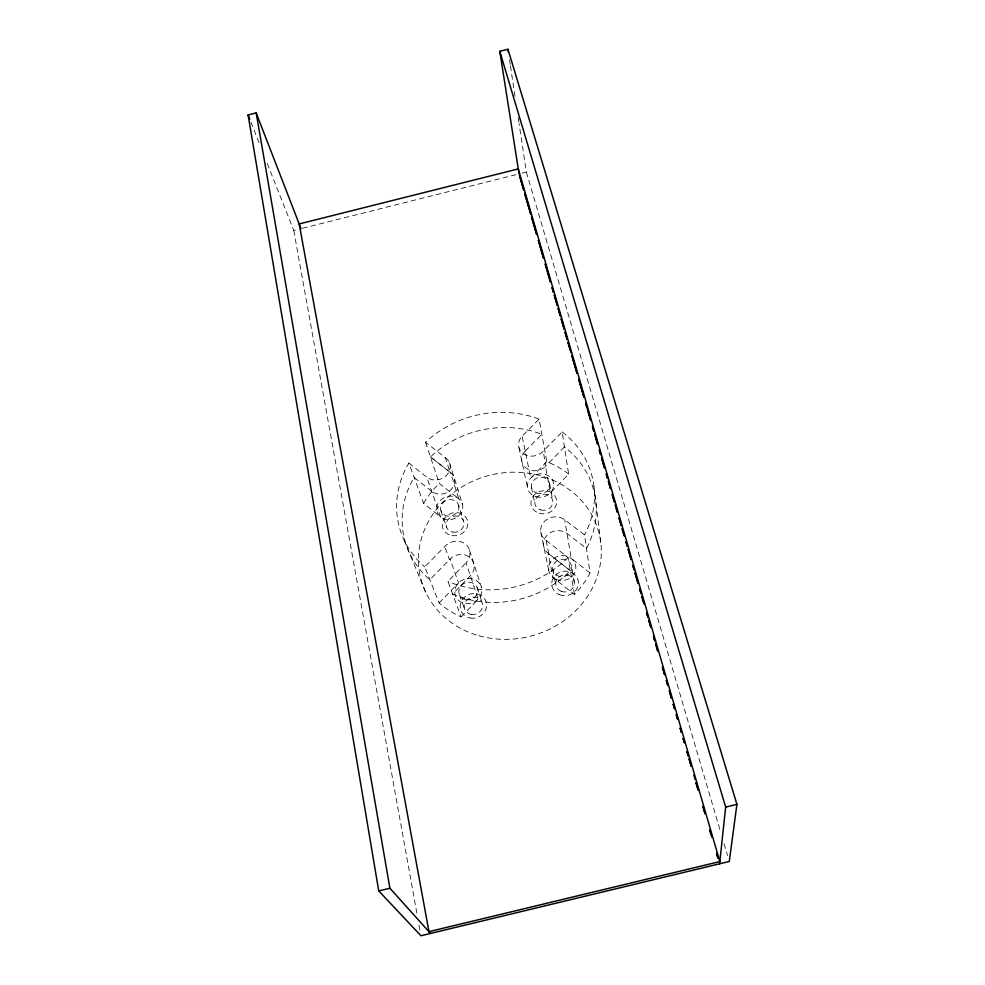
<?xml version="1.0" encoding="UTF-8"?>
<svg xmlns="http://www.w3.org/2000/svg" width="985" height="985" viewBox="0 0 985 985"><rect width="100%" height="100%" fill="white"/><g stroke="black" fill="none" stroke-linecap="round" stroke-linejoin="round"><path stroke-width="0.74" stroke-dasharray="4.92 3.69" d="M461.091 616.905L478.193 599.114L466.04 562.743A14.479 12.977 -19.3 0 0 465.252 543.991A14.479 12.977 -19.3 0 0 444.764 546.515L424.744 566.88L439.101 602.943A94.191 84.464 -14.6 0 0 461.091 616.905L447.929 581.372L466.065 562.755M568.628 474.056A94.191 84.464 -14.6 0 0 546.774 461.682L539.09 419.154L522.149 436.232A14.012 12.128 -11.3 0 0 523.417 453.654A14.012 12.128 -11.3 0 0 543.351 451.031L562.139 431.91L568.628 474.056L550.344 492.931L545.481 466.361A13.741 11.968 -11.2 0 1 526.175 468.097A13.741 11.968 -11.2 0 1 525.19 451.179M439.101 602.943L458.53 582.923L450.059 559.086A14.196 12.793 -19.4 0 1 469.857 557.51A14.196 12.793 -19.4 0 1 470.411 575.683L452.62 594.053A97.712 86.729 -14.6 0 0 570.315 570.66L548.239 553.398L570.315 570.66M546.774 461.682L530.743 478.082L522.149 436.232M564.442 446.919L545.542 466.287L543.351 451.031M525.227 451.13L541.848 434.311M267.255 163.448L293.752 230.478L298.098 229.394M302.493 228.286L517.581 174.271M521.964 173.175L526.347 172.079L519.083 123.556M430.457 456.941L450.527 472.578L430.47 456.929A97.712 86.729 -14.6 0 1 541.824 434.299M548.78 553.792L546.096 540.371A14.516 13.002 -10 0 1 544.04 521.853A14.516 13.002 -10 0 1 564.713 519.784L584.561 534.917L590.027 572.987A94.191 84.464 -14.6 0 1 574.452 594.46L553.053 577.555L548.128 553.311A14.221 12.817 -9.8 0 1 547.057 535.274A14.221 12.817 -9.8 0 1 567.003 533.525L586.506 548.522A97.712 86.729 -14.6 0 0 564.467 446.931M539.09 419.154A99.67 87.96 -14.7 0 0 425.569 442.29L445.429 457.693L449.96 472.172M590.027 572.987L571.214 558.36L564.725 519.772M546.096 540.371L568.025 557.436L574.452 594.46M425.569 442.29L439.285 483.426L458.776 498.779L450.601 472.64A13.704 11.943 -18.2 0 1 450.945 489.705A13.704 11.943 -18.2 0 1 431.787 491.404M408.898 463.061L426.8 477.208L440.677 517.027L423.587 503.323L408.898 463.061A99.67 87.96 -14.7 0 0 424.744 566.88M431.75 491.38L414.131 477.393A97.712 86.729 -14.6 0 0 429.854 579.734L449.997 559.16L449.468 559.726L444.764 546.515M425.717 592.293L403.16 537.933M250.904 122.091L259.929 144.918M459.392 594.583L464.698 609.321M440.886 510.624L446.673 527.455M477.159 587.466L482.047 602.364M469.599 550.418L481.456 587.38A13.667 12.436 -19.7 0 1 464.477 603.349A13.667 12.436 -19.7 0 1 458.948 582.504A13.667 12.436 -19.7 0 1 481.456 587.38M458.567 505.133A9.259 8.151 -18.3 0 1 447.35 516.005A9.259 8.151 -18.3 0 1 443.238 502.498A9.259 8.151 -18.3 0 1 458.567 505.133L463.467 520.782M449.492 462.63L462.47 504.369A13.224 11.648 -18.3 0 1 445.922 519.427A13.224 11.648 -18.3 0 1 440.8 499.912A13.224 11.648 -18.3 0 1 462.47 504.369M526.347 172.079L720.589 831.943M724.061 843.751L727.546 855.559M518.96 447.633L527.775 488.966M531.444 487.243L534.917 504M540.74 531.888L548.99 571.571M552.683 569.17L555.872 585.139M549.642 483.635L552.696 500.478M293.752 230.478L417.123 914.56M419.044 925.161L420.398 932.721M571.706 566.695A9.591 8.73 -9.4 0 1 558.421 576.126A9.591 8.73 -9.4 0 1 556.476 561.142A9.591 8.73 -9.4 0 1 571.706 566.695L574.243 581.556M509.54 59.863L510.218 64.419M510.452 65.933L514.995 96.259M518.172 117.486L518.849 122.041M593.98 486.541L600.973 544.286M562.139 431.91A99.67 87.96 -14.7 0 1 584.561 534.917M568.025 557.436A99.67 87.96 -14.7 0 1 447.929 581.372M445.429 457.693A13.975 12.103 -18.1 0 1 446.673 475.176A13.975 12.103 -18.1 0 1 426.825 477.196M423.587 503.323A94.191 84.464 -14.6 0 1 439.285 483.426M478.944 635.768A91.987 82.999 -14.5 0 0 599.865 536.85A91.987 82.999 -14.5 0 0 450.81 494.741A91.987 82.999 -14.5 0 0 478.944 635.768M540.593 509.922A9.062 8.028 -10.8 0 0 552.733 500.626A9.062 8.028 -10.8 0 0 538.118 496.243A9.062 8.028 -10.8 0 0 540.593 509.922M561.179 591.283A9.357 8.569 -9.1 0 0 574.366 582.32A9.357 8.569 -9.1 0 0 559.64 576.52A9.357 8.569 -9.1 0 0 561.179 591.283M471.138 614.357A9.345 8.557 -19.8 0 0 482.281 603.017A9.345 8.557 -19.8 0 0 466.73 600.21A9.345 8.557 -19.8 0 0 471.138 614.357M452.854 532.134A9.05 8.015 -18.4 0 0 463.701 521.397A9.05 8.015 -18.4 0 0 448.692 518.886A9.05 8.015 -18.4 0 0 452.854 532.134M535.852 496.637A13.248 11.66 -10.9 0 0 553.582 483.081A13.248 11.66 -10.9 0 0 532.22 476.765A13.248 11.66 -10.9 0 0 535.852 496.637M556.094 579.365A13.704 12.46 -9.4 0 0 575.856 566.892A13.704 12.46 -9.4 0 0 554.678 557.806A13.704 12.46 -9.4 0 0 556.094 579.365M536.529 493.017A9.271 8.163 -10.9 0 0 549.753 484.472A9.271 8.163 -10.9 0 0 535.347 478.907A9.271 8.163 -10.9 0 0 536.529 493.017M465.782 599.668A9.567 8.705 -19.7 0 0 477.454 588.316A9.567 8.705 -19.7 0 0 461.62 585.164A9.567 8.705 -19.7 0 0 465.782 599.668M559.542 594.706A13.371 12.239 -9.1 0 0 578.355 581.876A13.371 12.239 -9.1 0 0 557.313 573.615A13.371 12.239 -9.1 0 0 559.542 594.706M470.202 618.026A13.347 12.214 -19.8 0 0 486.097 601.823A13.347 12.214 -19.8 0 0 463.873 597.833A13.347 12.214 -19.8 0 0 470.202 618.026M451.918 535.581A12.916 11.451 -18.4 0 0 467.395 520.24A12.916 11.451 -18.4 0 0 445.946 516.669A12.916 11.451 -18.4 0 0 451.918 535.581M539.238 513.234A12.94 11.475 -10.8 0 0 556.55 499.937A12.94 11.475 -10.8 0 0 535.668 493.694A12.94 11.475 -10.8 0 0 539.238 513.234"/><path stroke-width="1.48" d="M719.604 863.796L725.662 807.084L499.801 51.306L507.952 49.25L736.915 804.363L729.282 861.469L420.952 935.75L378.745 890.933L248.085 114.962L256.186 112.918L301.004 228.668M378.745 890.933L389.888 888.236L430.543 933.435M725.662 807.084L736.915 804.363M428.967 931.662L719.85 861.567L518.27 168.903L299.181 223.94L428.967 931.662L430.568 933.435M248.085 114.962L249.784 119.247M571.029 352.655L568.013 342.312L570.155 349.7M647.896 617.09L646.603 612.658L647.884 617.09M662.499 667.313L664.641 674.7M689.118 758.906L691.273 766.293M693.846 775.158L695.139 779.591M711.884 837.201L709.742 829.813L711.01 834.246M717.893 857.886L716.612 853.453L717.893 857.886M586.9 407.322L585.619 402.89L590.778 420.607L587.762 410.277M662.486 667.313L664.641 674.7M689.118 758.906L691.261 766.293M256.186 112.918L389.888 888.236M499.801 51.306L519.058 173.902M507.952 49.25L508.408 52.279M523.786 190.154L519.489 175.379L523.774 190.154M530.656 213.794L524.648 193.109L530.644 213.794M536.665 234.467L531.518 216.749L536.665 234.479M543.535 258.107L538.389 240.377L543.535 258.107M550.406 281.747L545.259 264.017L550.406 281.747M553.41 292.089L552.129 287.657L553.41 292.089M557.276 305.375L554.272 295.044L557.276 305.387M560.293 315.717L558.138 308.33L560.28 315.729M564.146 329.015L561.142 318.672L564.146 329.027M567.163 339.357L565.008 331.97L567.151 339.357M577.038 373.34L571.879 355.61L577.025 373.34M583.908 396.967L578.749 379.25L583.896 396.98M593.783 430.95L592.502 426.517L593.783 430.95M597.649 444.247L594.644 433.905L597.636 444.247M600.653 454.59L599.372 450.157L600.653 454.59M604.519 467.875L601.515 457.545L604.507 467.887M607.523 478.217L606.243 473.785L607.523 478.23M610.528 488.56L608.385 481.173L610.528 488.572M614.394 501.858L612.251 494.47L614.394 501.858M617.41 512.2L615.256 504.812L617.398 512.2M621.264 525.497L619.122 518.11L621.264 525.497M624.281 535.84L622.126 528.452L624.268 535.84M627.285 546.183L625.992 541.75L627.273 546.183M631.151 559.468L628.147 549.125L631.139 559.48M634.155 569.81L632.862 565.378L634.143 569.822M638.021 583.108L635.017 572.765L638.009 583.108M641.026 593.45L639.733 589.018L641.013 593.45M644.03 603.793L641.888 596.405L644.018 603.793M650.9 627.433L648.758 620.045L650.888 627.433M654.766 640.718L653.474 636.285L654.754 640.73M657.771 651.06L655.628 643.673L657.758 651.073M667.645 685.043L666.365 680.61L667.645 685.043M671.511 698.34L669.369 690.953L671.511 698.34M674.516 708.683L673.235 704.25L674.516 708.683M677.532 719.013L676.239 714.581L677.52 719.025M681.398 732.311L680.106 727.878L681.386 732.323M684.403 742.653L683.11 738.221L684.39 742.653M688.269 755.951L686.976 751.518L688.256 755.951M698.143 789.933L695.989 782.546L698.131 789.933M705.014 813.561L702.871 806.173L705.001 813.573"/></g></svg>
